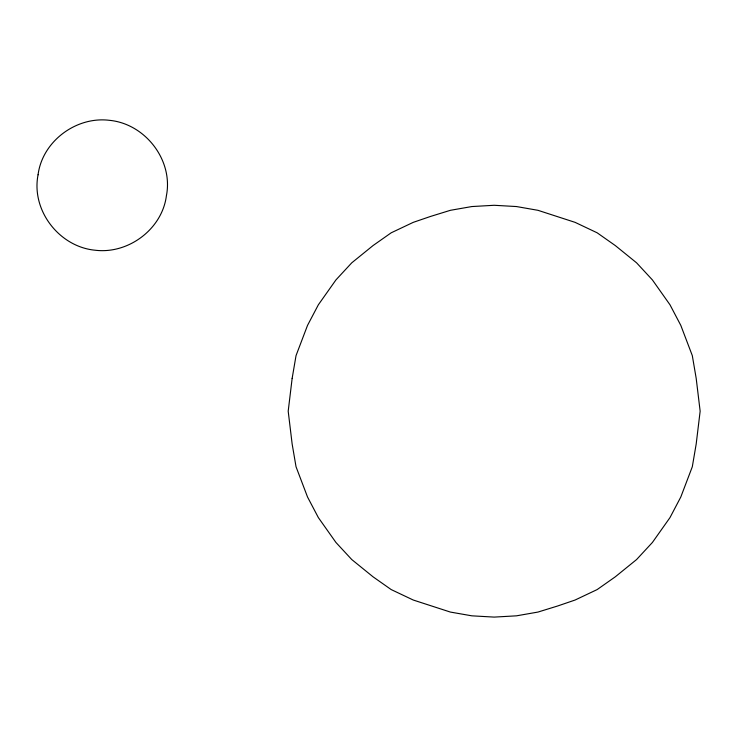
<?xml version="1.0" encoding="UTF-8"?>
<svg xmlns="http://www.w3.org/2000/svg" width="737" height="737" viewBox="0 0 737 737"><rect width="100%" height="100%" fill="white"/><g stroke="black" fill="none" stroke-linecap="round" stroke-linejoin="round"><path stroke-width="1.11" d="M38.066 174.789C31.009 210.367 59.236 246.831 95.101 250.221C128.275 254.339 162.149 229.189 166.405 195.747C173.462 160.159 145.235 123.705 109.371 120.315C76.187 116.197 42.322 141.338 38.066 174.789M292.147 378.376L288.195 411.191L292.147 443.996L296.034 466.751L307.522 496.987L318.356 517.595L335.943 542.469L351.77 559.558L373.069 576.831L391.181 589.572L413.254 600.029L450.381 612.069L471.846 615.828L494.168 617.099L516.499 615.828L537.964 612.069L557.743 605.961L575.09 600.029L597.163 589.572L615.275 576.831L636.575 559.558L652.402 542.469L669.988 517.595L680.813 496.987L692.31 466.751L696.189 443.996L700.15 411.191L696.189 378.376L692.31 355.621L680.813 325.395L669.988 304.786L652.402 279.913L636.575 262.814L615.275 245.55L597.163 232.809L575.09 222.353L537.964 210.312L516.499 206.553L494.168 205.282L471.846 206.553L450.381 210.312L430.592 216.42L413.254 222.353L391.181 232.809L373.069 245.55L351.77 262.814L335.943 279.913L318.356 304.786L307.522 325.395L296.034 355.621L292.147 378.376"/></g></svg>
